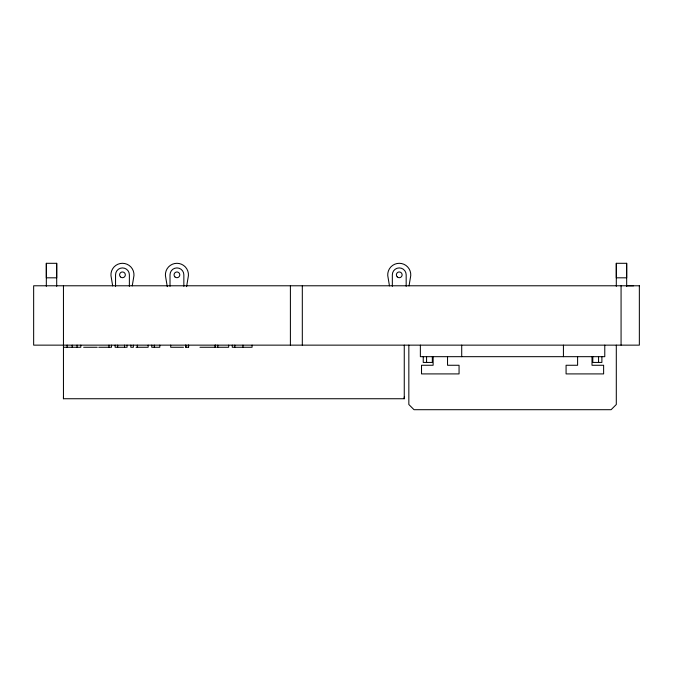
<?xml version="1.0" encoding="UTF-8"?>
<svg xmlns="http://www.w3.org/2000/svg" width="673" height="673" viewBox="0 0 673 673"><rect width="100%" height="100%" fill="white"/><g stroke="black" fill="none" stroke-linecap="round" stroke-linejoin="round"><path stroke-width="1.01" d="M46.328 263.311L46.328 277.814L56.7 277.814L56.7 263.311L46.328 263.311L46.328 286.319M404.263 396.91L404.263 398.736L63.455 398.736L63.455 396.91M616.3 263.303L616.3 277.814L626.672 277.814L626.672 263.303L616.3 263.303L616.3 286.336M132.244 285.89L133.591 277.814A11.525 11.525 0 0 0 122.461 263.303A11.525 11.525 0 0 0 111.331 277.814L112.677 285.899M186.589 286.639L188.061 277.814A11.525 11.525 0 0 0 176.932 263.303A11.525 11.525 0 0 0 165.794 277.814L167.274 286.639M409.033 285.882L410.387 277.814A11.525 11.525 0 0 0 399.257 263.303A11.525 11.525 0 0 0 388.119 277.814L389.474 285.899M626.63 285.781L633.587 285.781M63.455 347.268L80.81 347.268L80.81 345.14M83.637 347.268L97.215 347.268M98.788 347.268L111.533 347.268L111.533 345.14M136.072 347.268L148.161 347.268L148.161 345.14M183.485 347.268L170.698 347.268L170.698 345.14M199.974 347.268L215.335 347.268L215.335 345.14M216.588 347.268L228.685 347.268L228.685 345.14M626.672 263.303L626.672 286.319M621.07 285.781L621.07 345.14M616.3 345.148L616.3 404.507L611.109 409.697L414.021 409.697L408.839 404.507L408.839 345.148M604.775 345.148L604.775 356.673L420.364 356.673L420.364 345.148M601.889 356.673L601.889 362.436L592.795 362.436L592.795 356.673M598.558 356.673L598.558 362.436M592.004 356.673L592.004 365.288L603.622 365.262L603.622 373.91L566.077 373.91L566.077 365.262L577.602 365.262L577.602 356.673M563.427 345.148L563.427 356.673M461.712 345.148L461.712 356.673M447.537 356.673L447.537 365.262L459.062 365.262L459.062 373.91L421.517 373.91L421.517 365.262L433.126 365.262L433.126 356.673M432.335 356.673L432.335 362.436L423.241 362.436L423.241 356.673M426.573 356.673L426.573 362.436M406.172 286.319L406.172 274.828A6.915 6.915 0 0 0 399.257 267.913A6.915 6.915 0 0 0 392.334 274.828L392.334 286.336M404.263 345.14L404.263 398.736M302.312 285.781L302.312 345.14M290.399 285.781L290.399 345.14M252.072 345.14L252.072 347.268L232.269 347.268L232.269 345.14M242.961 345.14L242.961 347.268M234.827 345.14L234.827 347.268M217.825 345.14L217.825 347.268M215.124 345.14L215.133 347.268M188.642 345.14L188.642 347.268L185.731 347.268L185.731 345.14M188.465 345.14L188.465 347.268M185.908 345.14L185.908 347.268M183.847 286.319L183.847 274.836A6.915 6.915 0 0 0 176.932 267.913A6.915 6.915 0 0 0 170.017 274.836L170.017 286.319M159.804 345.14L159.804 347.268L151.753 347.268L151.753 345.14M154.31 345.14L154.31 347.268M137.309 345.14L137.309 347.268M133.38 345.14L133.38 347.268L130.823 347.268L130.823 345.14M129.376 286.319L129.376 274.836A6.915 6.915 0 0 0 122.461 267.921A6.915 6.915 0 0 0 115.546 274.836L115.546 286.336M127.062 345.14L127.071 347.268L115.125 347.268L115.125 345.14M124.513 345.14L124.513 347.268M117.682 345.14L117.682 347.268M108.976 345.14L108.976 347.268M77.067 345.14L77.067 347.268M72.188 345.14L72.188 347.268M67.123 345.14L67.123 347.268M63.455 285.781L63.455 398.736M56.7 263.311L56.7 286.336M639.35 285.781L33.65 285.781L33.65 345.14L639.35 345.14L639.35 285.781M120.425 276.872A2.885 2.885 0 0 0 125.245 275.577A2.885 2.885 0 0 0 121.712 272.052A2.885 2.885 0 0 0 120.425 276.872M174.887 276.872A2.885 2.885 0 0 0 179.708 275.577A2.885 2.885 0 0 0 176.183 272.052A2.885 2.885 0 0 0 174.887 276.872M397.213 276.872A2.885 2.885 0 0 0 402.033 275.577A2.885 2.885 0 0 0 398.509 272.052A2.885 2.885 0 0 0 397.213 276.872"/></g></svg>
